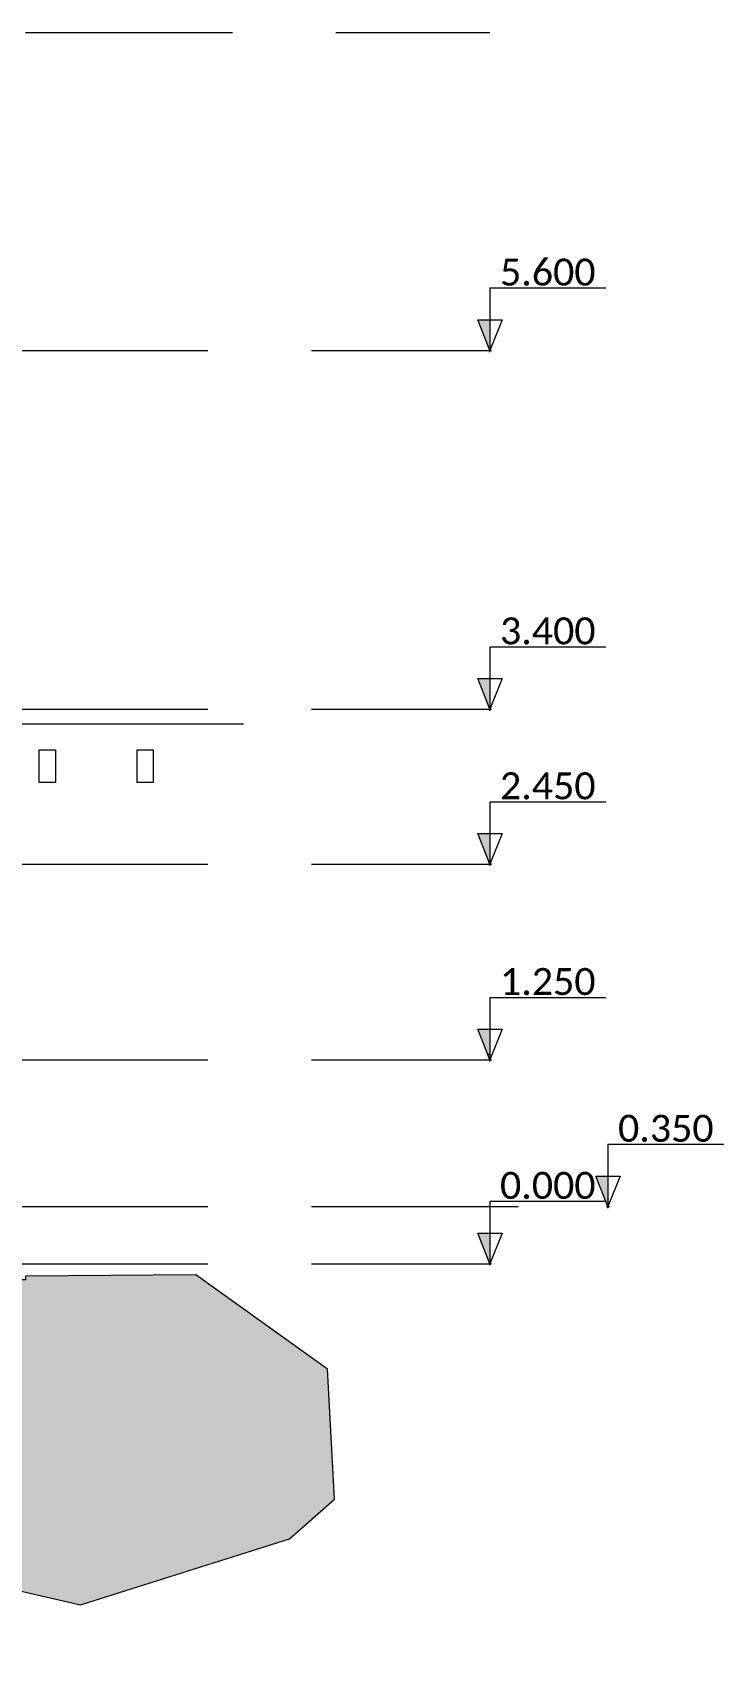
# Model space of a CAD drawing. Header units: metres. Extents: x -197 to 1099, y -24 to 14.
# Drawn here: x 950.77 to 955.01, y -2.37 to 7.55 of the extents above; entities that cross this region are included whole.
import ezdxf
from ezdxf.enums import TextEntityAlignment as Align

# ---------------------------------------------------------------- set-up
doc = ezdxf.new("R2010")
doc.units = ezdxf.units.M
doc.header["$LTSCALE"] = 0.001
doc.header["$PDMODE"] = 34
doc.header["$PDSIZE"] = 0.01
doc.linetypes.add('HIDDENX2', pattern=[19.05, 12.7, -6.35])
doc.layers.get('0').update_dxf_attribs({"lineweight": 13, "true_color": 0x000000})
for name, color, linetype, lineweight, true_color in [('Jach-Anotaciones-CalidaddeLínea 0.09', 7, 'Continuous', 9, 0x000000), ('Jach-Anotaciones-Hatch-Lum80%', 250, 'Continuous', 13, 0x333333), ('JACH-Anotaciones-Textos-Lum75% @ 0.075', 7, 'Continuous', 13, 0x404040), ('JACH-Arq-Lineas-Proyeccion Niveles cortes', 9, 'HIDDENX2', 13, 0x808080), ('JACH-Arq-Mobiliario01-', 7, 'Continuous', 13, 0x666666)]:
    doc.layers.add(name, color=color, linetype=linetype, lineweight=lineweight, true_color=true_color)
doc.styles.add('02a-Calibri-JACH(1.8mm)', font='calibri.ttf', dxfattribs={"height": 2.2})
pattern_1 = [(0, (169.421, 45.032), (0, 6.985), [5.08, -1.905]), (90, (169.421, 45.032), (-6.985, 4e-16), [5.08, -1.905])]

# ---------------------------------------------------------------- blocks, each defined once
blk = doc.blocks.new('*U338')
at = {"lineweight": 0, "ltscale": 100}
h = blk.add_hatch(dxfattribs=at)
h.set_pattern_fill('ANGLE', color=256)
h.set_pattern_definition(pattern_1)
h.paths.add_polyline_path([(0, 2.5), (0, 0), (1, 2.5)])
h = blk.add_hatch(color=256, dxfattribs=at)
h.dxf.hatch_style = 1
h.paths.add_polyline_path([(0, 2.5), (0, 0), (1, 2.5)])
for points in [[(0, 5.1), (-9.47, 5.1)], [(0, 5.1), (0, 1.25)]]:
    blk.add_lwpolyline(points, dxfattribs=at)
for points in [[(0, 0), (1, 2.5), (-1, 2.5)], [(0, 2.5), (0, 0), (1, 2.5)]]:
    blk.add_lwpolyline(points, close=True, dxfattribs=at)
blk.add_point((0, 0), dxfattribs=at)
at = {"lineweight": 0, "ltscale": 100, "style": '02a-Calibri-JACH(1.8mm)'}
blk.add_attdef('ALT', text='', height=2.2, dxfattribs=at).set_placement((-4.73, 6.4), align=Align.MIDDLE_CENTER)
blk = doc.blocks.new('*U339')
at = {"lineweight": 0, "ltscale": 100}
h = blk.add_hatch(dxfattribs=at)
h.set_pattern_fill('ANGLE', color=256)
h.set_pattern_definition(pattern_1)
h.paths.add_polyline_path([(0, 2.5), (0, 0), (1, 2.5)])
h = blk.add_hatch(color=256, dxfattribs=at)
h.dxf.hatch_style = 1
h.paths.add_polyline_path([(0, 2.5), (0, 0), (1, 2.5)])
for points in [[(0, 5.1), (-9.47, 5.1)], [(0, 5.1), (0, 1.25)]]:
    blk.add_lwpolyline(points, dxfattribs=at)
for points in [[(0, 0), (1, 2.5), (-1, 2.5)], [(0, 2.5), (0, 0), (1, 2.5)]]:
    blk.add_lwpolyline(points, close=True, dxfattribs=at)
blk.add_point((0, 0), dxfattribs=at)
at = {"lineweight": 0, "ltscale": 100, "style": '02a-Calibri-JACH(1.8mm)'}
blk.add_attdef('ALT', text='', height=2.2, dxfattribs=at).set_placement((-4.73, 6.4), align=Align.MIDDLE_CENTER)
blk = doc.blocks.new('*U384')
at = {"lineweight": 0, "ltscale": 100}
h = blk.add_hatch(dxfattribs=at)
h.set_pattern_fill('ANGLE', color=256)
h.set_pattern_definition(pattern_1)
h.paths.add_polyline_path([(0, 2.5), (0, 0), (1, 2.5)])
h = blk.add_hatch(color=256, dxfattribs=at)
h.dxf.hatch_style = 1
h.paths.add_polyline_path([(0, 2.5), (0, 0), (1, 2.5)])
for points in [[(0, 5.1), (-9.47, 5.1)], [(0, 5.1), (0, 1.25)]]:
    blk.add_lwpolyline(points, dxfattribs=at)
for points in [[(0, 0), (1, 2.5), (-1, 2.5)], [(0, 2.5), (0, 0), (1, 2.5)]]:
    blk.add_lwpolyline(points, close=True, dxfattribs=at)
blk.add_point((0, 0), dxfattribs=at)
at = {"lineweight": 0, "ltscale": 100, "style": '02a-Calibri-JACH(1.8mm)'}
blk.add_attdef('ALT', text='', height=2.2, dxfattribs=at).set_placement((-4.73, 6.4), align=Align.MIDDLE_CENTER)
blk = doc.blocks.new('*U385')
at = {"lineweight": 0, "ltscale": 100}
h = blk.add_hatch(dxfattribs=at)
h.set_pattern_fill('ANGLE', color=256)
h.set_pattern_definition(pattern_1)
h.paths.add_polyline_path([(0, 2.5), (0, 0), (1, 2.5)])
h = blk.add_hatch(color=256, dxfattribs=at)
h.dxf.hatch_style = 1
h.paths.add_polyline_path([(0, 2.5), (0, 0), (1, 2.5)])
for points in [[(0, 5.1), (-9.47, 5.1)], [(0, 5.1), (0, 1.25)]]:
    blk.add_lwpolyline(points, dxfattribs=at)
for points in [[(0, 0), (1, 2.5), (-1, 2.5)], [(0, 2.5), (0, 0), (1, 2.5)]]:
    blk.add_lwpolyline(points, close=True, dxfattribs=at)
blk.add_point((0, 0), dxfattribs=at)
at = {"lineweight": 0, "ltscale": 100, "style": '02a-Calibri-JACH(1.8mm)'}
blk.add_attdef('ALT', text='', height=2.2, dxfattribs=at).set_placement((-4.73, 6.4), align=Align.MIDDLE_CENTER)
blk = doc.blocks.new('*U386')
at = {"lineweight": 0, "ltscale": 100}
h = blk.add_hatch(dxfattribs=at)
h.set_pattern_fill('ANGLE', color=256)
h.set_pattern_definition(pattern_1)
h.paths.add_polyline_path([(0, 2.5), (0, 0), (1, 2.5)])
h = blk.add_hatch(color=256, dxfattribs=at)
h.dxf.hatch_style = 1
h.paths.add_polyline_path([(0, 2.5), (0, 0), (1, 2.5)])
for points in [[(0, 5.1), (-9.47, 5.1)], [(0, 5.1), (0, 1.25)]]:
    blk.add_lwpolyline(points, dxfattribs=at)
for points in [[(0, 0), (1, 2.5), (-1, 2.5)], [(0, 2.5), (0, 0), (1, 2.5)]]:
    blk.add_lwpolyline(points, close=True, dxfattribs=at)
blk.add_point((0, 0), dxfattribs=at)
at = {"lineweight": 0, "ltscale": 100, "style": '02a-Calibri-JACH(1.8mm)'}
blk.add_attdef('ALT', text='', height=2.2, dxfattribs=at).set_placement((-4.73, 6.4), align=Align.MIDDLE_CENTER)
blk = doc.blocks.new('*U387')
at = {"lineweight": 0, "ltscale": 100}
h = blk.add_hatch(dxfattribs=at)
h.set_pattern_fill('ANGLE', color=256)
h.set_pattern_definition(pattern_1)
h.paths.add_polyline_path([(0, 2.5), (0, 0), (1, 2.5)])
h = blk.add_hatch(color=256, dxfattribs=at)
h.dxf.hatch_style = 1
h.paths.add_polyline_path([(0, 2.5), (0, 0), (1, 2.5)])
for points in [[(0, 5.1), (-9.47, 5.1)], [(0, 5.1), (0, 1.25)]]:
    blk.add_lwpolyline(points, dxfattribs=at)
for points in [[(0, 0), (1, 2.5), (-1, 2.5)], [(0, 2.5), (0, 0), (1, 2.5)]]:
    blk.add_lwpolyline(points, close=True, dxfattribs=at)
blk.add_point((0, 0), dxfattribs=at)
at = {"lineweight": 0, "ltscale": 100, "style": '02a-Calibri-JACH(1.8mm)'}
blk.add_attdef('ALT', text='', height=2.2, dxfattribs=at).set_placement((-4.73, 6.4), align=Align.MIDDLE_CENTER)

msp = doc.modelspace()

# ---------------------------------------------------------------- hatches: boundary and pattern name
at = {"layer": 'Jach-Anotaciones-Hatch-Lum80%', "ltscale": 100}
h = msp.add_hatch(dxfattribs=at)
h.set_pattern_fill('EARTH', color=256, scale=0.03, angle=45, double=1)
h.paths.add_polyline_path([(929.31466, -0.2125), (928.84052, -0.36288), (927.67293, -0.36266), (927.03711, -0.36266), (926.55157, -0.67991), (926.57469, -1.30379), (927.99662, -2.23959), (929.84628, -2.36668), (931.23352, -2.17028), (932.84041, -1.58106), (934.5629, -1.1767), (935.55709, -1.84679), (936.43568, -1.99698), (937.42987, -1.24602), (938.63214, -0.78389), (938.74288, -0.64623), (939.57523, -1.35098), (942.69653, -2.12504), (944.14157, -1.57049), (945.51725, -0.83108), (948.09521, -1.02748), (949.89863, -1.82465), (951.0612, -2.09106), (952.3444, -1.6867), (952.6202, -1.44409), (952.57616, -0.64692), (951.76853, -0.068), (950.7231, -0.07574), (950.7231, -0.1), (950.16466, -0.1), (950.16466, 0.25), (943.81466, 0.25), (943.81466, -0.0375), (937.16466, -0.0375), (937.16466, 0.025), (935.91466, 0.025), (935.91466, -0.2125)])

# ---------------------------------------------------------------- linework, layer by layer
at = {"layer": 'Jach-Anotaciones-CalidaddeLínea 0.09', "ltscale": 100}
msp.add_lwpolyline([(944.14157, -1.57049), (945.51725, -0.83108), (948.09521, -1.02748), (949.89863, -1.82465), (951.0612, -2.09106), (952.3444, -1.6867), (952.6202, -1.44409), (952.57616, -0.64692), (951.76853, -0.068), (950.7231, -0.07574), (950.7231, -0.1), (950.16466, -0.1), (950.16466, 0.25), (943.81466, 0.25)], dxfattribs=at)
at = {"layer": 'JACH-Arq-Lineas-Proyeccion Niveles cortes', "ltscale": 100}
for points in [[(950.7231, 7.55), (953.57317, 7.55)], [(950.57317, 5.6), (953.57317, 5.6)], [(950.57317, 3.4), (953.57317, 3.4)], [(950.57317, 2.45), (953.57317, 2.45)], [(950.57317, 1.25), (953.57317, 1.25)], [(950.57317, 0.35), (954.29735, 0.35)], [(950.57317, 0), (953.57317, 0)]]:
    msp.add_lwpolyline(points, dxfattribs=at)
at = {"layer": 'JACH-Arq-Mobiliario01-', "ltscale": 100}
msp.add_lwpolyline([(950.35317, 3.30978), (952.06047, 3.30978)], dxfattribs=at)
for points in [[(950.80787, 3.15), (950.90787, 3.15), (950.90787, 2.95), (950.80787, 2.95)], [(951.40787, 3.15), (951.50787, 3.15), (951.50787, 2.95), (951.40787, 2.95)]]:
    msp.add_lwpolyline(points, close=True, dxfattribs=at)

# ---------------------------------------------------------------- block references
at = {"layer": 'JACH-Anotaciones-Textos-Lum75% @ 0.075', "ltscale": 100}
ref = msp.add_blockref('*U339', (953.57317, 5.6), dxfattribs=dict(at, xscale=-0.075, yscale=0.075, zscale=0.075))
ref.add_attrib('ALT', '5.600', dxfattribs={"layer": '0', "lineweight": 0, "ltscale": 100, "height": 0.165, "style": '02a-Calibri-JACH(1.8mm)'}).set_placement((953.92813, 6.08006), align=Align.MIDDLE_CENTER)
ref = msp.add_blockref('*U386', (953.57317, 3.4), dxfattribs=dict(at, xscale=-0.075, yscale=0.075, zscale=0.075))
ref.add_attrib('ALT', '3.400', dxfattribs={"layer": '0', "lineweight": 0, "ltscale": 100, "height": 0.165, "style": '02a-Calibri-JACH(1.8mm)'}).set_placement((953.92813, 3.88006), align=Align.MIDDLE_CENTER)
ref = msp.add_blockref('*U385', (953.57317, 2.45), dxfattribs=dict(at, xscale=-0.075, yscale=0.075, zscale=0.075))
ref.add_attrib('ALT', '2.450', dxfattribs={"layer": '0', "lineweight": 0, "ltscale": 100, "height": 0.165, "style": '02a-Calibri-JACH(1.8mm)'}).set_placement((953.92813, 2.93006), align=Align.MIDDLE_CENTER)
ref = msp.add_blockref('*U384', (953.57317, 1.25), dxfattribs=dict(at, xscale=-0.075, yscale=0.075, zscale=0.075))
ref.add_attrib('ALT', '1.250', dxfattribs={"layer": '0', "lineweight": 0, "ltscale": 100, "height": 0.165, "style": '02a-Calibri-JACH(1.8mm)'}).set_placement((953.92813, 1.73006), align=Align.MIDDLE_CENTER)
ref = msp.add_blockref('*U387', (954.29735, 0.35), dxfattribs=dict(at, xscale=-0.075, yscale=0.075, zscale=0.075))
ref.add_attrib('ALT', '0.350', dxfattribs={"layer": '0', "lineweight": 0, "ltscale": 100, "height": 0.165, "style": '02a-Calibri-JACH(1.8mm)'}).set_placement((954.6523, 0.83006), align=Align.MIDDLE_CENTER)
ref = msp.add_blockref('*U338', (953.57317, 0), dxfattribs=dict(at, xscale=-0.075, yscale=0.075, zscale=0.075))
ref.add_attrib('ALT', '0.000', dxfattribs={"layer": '0', "lineweight": 0, "ltscale": 100, "height": 0.165, "style": '02a-Calibri-JACH(1.8mm)'}).set_placement((953.92813, 0.48006), align=Align.MIDDLE_CENTER)

doc.saveas('drawing.dxf')
